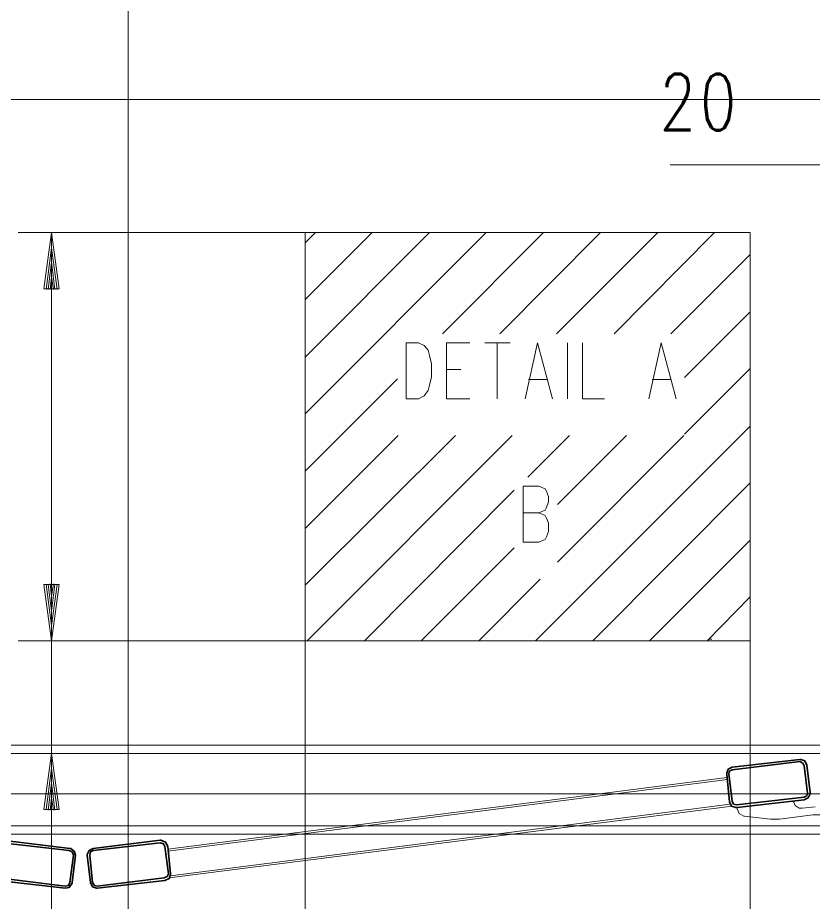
# Model space of a CAD drawing. Header units: metres. Extents: x 1223 to 5739, y -151236 to 19014.
# Drawn here: x 5112.58 to 5136.23, y -151053.15 to -151026.85 of the extents above; entities that cross this region are included whole.
import ezdxf

# ---------------------------------------------------------------- set-up
doc = ezdxf.new("R2010")
doc.units = ezdxf.units.M
doc.layers.add('PDF_Geometry', color=7, linetype='Continuous')

msp = doc.modelspace()

# ---------------------------------------------------------------- linework, layer by layer
at = {"layer": 'PDF_Geometry', "color": 8, "lineweight": 13}
for points in [[(4989.002, -151051.122), (5284.294, -151051.122), (5284.294, -151048.725), (5286.692, -151048.725), (5286.692, -150964.01), (5284.294, -150964.01), (5284.294, -150961.612), (4989.002, -150961.612), (4989.002, -150964.01), (4986.605, -150964.01), (4986.605, -151048.725), (4989.063, -151048.725), (4989.307, -151048.481), (5054.697, -151048.481)], [(5115.861, -151117.488), (5115.861, -151019.748)], [(5089.689, -151029.278), (5137.685, -151029.278)], [(5131.975, -151031.229), (5141.037, -151031.229)], [(5112.589, -151033.241), (5121.124, -151033.241)], [(5113.585, -151033.241), (5113.585, -151045.372)], [(5121.124, -151033.545), (5121.429, -151033.241)], [(5121.124, -151035.232), (5123.115, -151033.241)], [(5121.124, -151036.939), (5124.822, -151033.241)], [(5121.124, -151038.625), (5126.509, -151033.241)], [(5125.208, -151036.248), (5128.215, -151033.241)], [(5126.915, -151036.248), (5129.902, -151033.241)], [(5128.602, -151036.248), (5131.609, -151033.241)], [(5130.308, -151036.248), (5133.295, -151033.241)], [(5113.422, -151034.927), (5113.585, -151033.688), (5113.748, -151034.927)], [(5113.483, -151034.927), (5113.585, -151034.114), (5113.687, -151034.927)], [(5131.995, -151036.248), (5134.352, -151033.891)], [(5113.544, -151034.927), (5113.585, -151034.561), (5113.646, -151034.927)], [(5132.401, -151037.548), (5134.352, -151035.598)], [(5126.021, -151038.178), (5125.33, -151038.178), (5125.33, -151036.512), (5126.021, -151036.512)], [(5126.468, -151036.512), (5127.22, -151036.512)], [(5126.834, -151038.178), (5126.834, -151036.512)], [(5127.667, -151038.178), (5128.033, -151036.512), (5128.48, -151038.178)], [(5128.927, -151038.178), (5128.927, -151036.512)], [(5130.024, -151038.178), (5129.374, -151038.178), (5129.374, -151036.512)], [(5131.345, -151038.178), (5131.711, -151036.512), (5132.158, -151038.178)], [(5132.401, -151039.235), (5134.352, -151037.284)], [(5125.33, -151037.305), (5125.757, -151037.305)], [(5121.124, -151040.332), (5123.867, -151037.589)], [(5127.768, -151037.609), (5128.317, -151037.609)], [(5131.446, -151037.609), (5131.995, -151037.609)], [(5127.972, -151045.372), (5134.352, -151038.991)], [(5121.124, -151042.039), (5123.887, -151039.276)], [(5121.124, -151043.726), (5125.594, -151039.276)], [(5121.185, -151045.372), (5127.281, -151039.276)], [(5127.748, -151040.515), (5128.988, -151039.276)], [(5128.622, -151041.328), (5130.674, -151039.276)], [(5128.622, -151043.035), (5132.381, -151039.276)], [(5129.679, -151045.372), (5134.352, -151040.678)], [(5122.892, -151045.372), (5127.342, -151040.901)], [(5127.606, -151041.572), (5128.073, -151041.572), (5128.256, -151041.491), (5128.297, -151041.409), (5128.358, -151041.247), (5128.358, -151041.084), (5128.297, -151040.922), (5128.256, -151040.861), (5128.073, -151040.779), (5127.606, -151040.779), (5127.606, -151042.446), (5128.073, -151042.446), (5128.256, -151042.364), (5128.297, -151042.283), (5128.358, -151042.121), (5128.358, -151041.877), (5128.297, -151041.734), (5128.256, -151041.653), (5128.073, -151041.572)], [(5131.365, -151045.372), (5134.352, -151042.385)], [(5124.578, -151045.372), (5127.342, -151042.608)], [(5113.585, -151043.015), (5113.585, -151059.128)], [(5126.285, -151045.372), (5128.114, -151043.543)], [(5133.072, -151045.372), (5134.352, -151044.071)], [(5134.352, -151067.846), (5134.352, -151044.335)], [(5121.124, -151067.846), (5121.124, -151045.372)], [(5133.113, -151045.331), (5133.214, -151045.331)], [(5134.352, -151082.151), (5134.352, -151045.372)], [(5089.709, -151048.481), (5282.425, -151048.481)], [(5004.019, -151048.725), (5032.833, -151048.725), (5061.626, -151048.725), (5138.416, -151048.725), (5005.868, -151048.725), (5005.766, -151048.725), (5005.766, -151049.741), (5005.746, -151049.802), (5005.685, -151049.822), (5003.572, -151049.822), (5003.45, -151049.883), (5003.369, -151050.005), (5003.369, -151050.025), (5003.369, -151050.878), (5003.47, -151050.878)], [(5005.868, -151048.725), (5005.868, -151049.741), (5005.868, -151049.761), (5005.807, -151049.883), (5005.685, -151049.923), (5136.892, -151049.923), (5139.005, -151049.923), (5139.066, -151049.964), (5139.087, -151050.025), (5139.087, -151050.878), (5139.188, -151050.878), (5003.47, -151050.878), (5003.47, -151050.025), (5003.491, -151049.964), (5003.572, -151049.923), (5005.685, -151049.923)], [(5115.678, -151048.725), (5138.416, -151048.725), (5112.589, -151048.725)], [(5113.422, -151050.391), (5113.585, -151049.172), (5113.748, -151050.391)], [(5113.483, -151050.411), (5113.585, -151049.598), (5113.687, -151050.411)], [(5117.039, -151051.569), (5133.661, -151049.436)], [(5117.039, -151051.63), (5133.682, -151049.497)], [(5113.544, -151050.411), (5113.585, -151050.045), (5113.646, -151050.411)], [(5136.283, -151050.31), (5135.896, -151050.35), (5135.815, -151050.35), (5135.693, -151050.269), (5135.632, -151050.127)], [(5117.08, -151052.423), (5133.824, -151050.289)], [(5117.121, -151052.362), (5133.763, -151050.228)], [(5133.966, -151050.33), (5133.966, -151050.37), (5134.027, -151050.513), (5134.169, -151050.594), (5134.19, -151050.594), (5134.962, -151050.675), (5135.226, -151050.675), (5136.222, -151050.553), (5136.465, -151050.553)]]:
    msp.add_lwpolyline(points, dxfattribs=at)
at = {"layer": 'PDF_Geometry', "color": 8, "lineweight": 70}
msp.add_lwpolyline([(5132.584, -151030.193), (5131.832, -151030.193), (5132.361, -151029.4), (5132.483, -151029.156), (5132.523, -151028.994), (5132.523, -151028.831), (5132.483, -151028.669), (5132.422, -151028.608), (5132.3, -151028.526), (5132.097, -151028.526), (5131.995, -151028.608), (5131.934, -151028.669), (5131.873, -151028.831), (5131.873, -151028.912)], dxfattribs=at)
msp.add_lwpolyline([(5133.194, -151030.111), (5133.336, -151030.193), (5133.458, -151030.193), (5133.6, -151030.111), (5133.722, -151029.867), (5133.783, -151029.481), (5133.783, -151029.238), (5133.722, -151028.831), (5133.6, -151028.608), (5133.458, -151028.526), (5133.336, -151028.526), (5133.194, -151028.608), (5133.072, -151028.831), (5133.031, -151029.238), (5133.031, -151029.481), (5133.072, -151029.867)], close=True, dxfattribs=at)
at = {"layer": 'PDF_Geometry', "color": 8, "lineweight": 13}
for points in [[(5113.808, -151034.907), (5113.585, -151033.241), (5113.361, -151034.907)], [(5134.352, -151033.241), (5121.124, -151033.241), (5121.124, -151045.372), (5134.352, -151045.372)], [(5124.131, -151038.178), (5124.131, -151036.512), (5124.497, -151036.512), (5124.659, -151036.593), (5124.781, -151036.736), (5124.822, -151036.898), (5124.883, -151037.142), (5124.883, -151037.528), (5124.822, -151037.772), (5124.781, -151037.935), (5124.659, -151038.097), (5124.497, -151038.178)], [(5113.585, -151045.372), (5113.361, -151043.705), (5113.808, -151043.705)], [(5113.585, -151045.372), (5113.361, -151043.705), (5113.808, -151043.705)], [(5113.585, -151044.925), (5113.422, -151043.705), (5113.585, -151044.925), (5113.748, -151043.705)], [(5113.585, -151044.498), (5113.483, -151043.705), (5113.585, -151044.498), (5113.687, -151043.705)], [(5113.585, -151044.051), (5113.544, -151043.685), (5113.585, -151044.051), (5113.646, -151043.685)], [(5121.124, -151045.372), (5112.589, -151045.372)], [(5113.808, -151050.391), (5113.585, -151048.725), (5113.361, -151050.391)]]:
    msp.add_lwpolyline(points, close=True, dxfattribs=at)
at = {"layer": 'PDF_Geometry', "color": 8, "lineweight": 35}
for points in [[(5136.14, -151049.883), (5136.14, -151049.923), (5136.079, -151050.045), (5135.957, -151050.106), (5133.966, -151050.33), (5133.925, -151050.33), (5133.803, -151050.289), (5133.743, -151050.167), (5133.661, -151049.354), (5133.661, -151049.314), (5133.702, -151049.192), (5133.824, -151049.131), (5135.836, -151048.907), (5135.856, -151048.907), (5135.978, -151048.948), (5136.039, -151049.07)], [(5136.059, -151049.903), (5136.039, -151049.984), (5135.957, -151050.025), (5133.946, -151050.249), (5133.864, -151050.228), (5133.824, -151050.147), (5133.722, -151049.334), (5133.743, -151049.253), (5133.824, -151049.212), (5135.836, -151048.968), (5135.917, -151049.009), (5135.957, -151049.09)], [(5111.919, -151051.488), (5111.919, -151051.447), (5112, -151051.346), (5112.122, -151051.305), (5114.134, -151051.549), (5114.154, -151051.549), (5114.256, -151051.63), (5114.296, -151051.752), (5114.195, -151052.565), (5114.195, -151052.585), (5114.113, -151052.707), (5113.991, -151052.728), (5111.98, -151052.504), (5111.959, -151052.504), (5111.858, -151052.423), (5111.817, -151052.301)], [(5112, -151052.423), (5111.919, -151052.382), (5111.898, -151052.301), (5111.98, -151051.488), (5112.02, -151051.407), (5112.122, -151051.386), (5114.113, -151051.61), (5114.195, -151051.651), (5114.235, -151051.752), (5114.134, -151052.565), (5114.093, -151052.646), (5113.991, -151052.667)], [(5117.121, -151052.301), (5117.121, -151052.321), (5117.08, -151052.443), (5116.958, -151052.504), (5114.946, -151052.728), (5114.926, -151052.728), (5114.804, -151052.687), (5114.743, -151052.565), (5114.642, -151051.752), (5114.642, -151051.732), (5114.703, -151051.61), (5114.825, -151051.549), (5116.816, -151051.305), (5116.836, -151051.305), (5116.978, -151051.366), (5117.039, -151051.488)], [(5117.06, -151052.301), (5117.019, -151052.382), (5116.938, -151052.423), (5114.946, -151052.667), (5114.865, -151052.646), (5114.804, -151052.565), (5114.723, -151051.752), (5114.743, -151051.651), (5114.825, -151051.61), (5116.816, -151051.386), (5116.917, -151051.407), (5116.958, -151051.488)]]:
    msp.add_lwpolyline(points, close=True, dxfattribs=at)
msp.add_lwpolyline([(5135.632, -151050.127), (5135.632, -151050.127)], dxfattribs=at)

doc.saveas('drawing.dxf')
